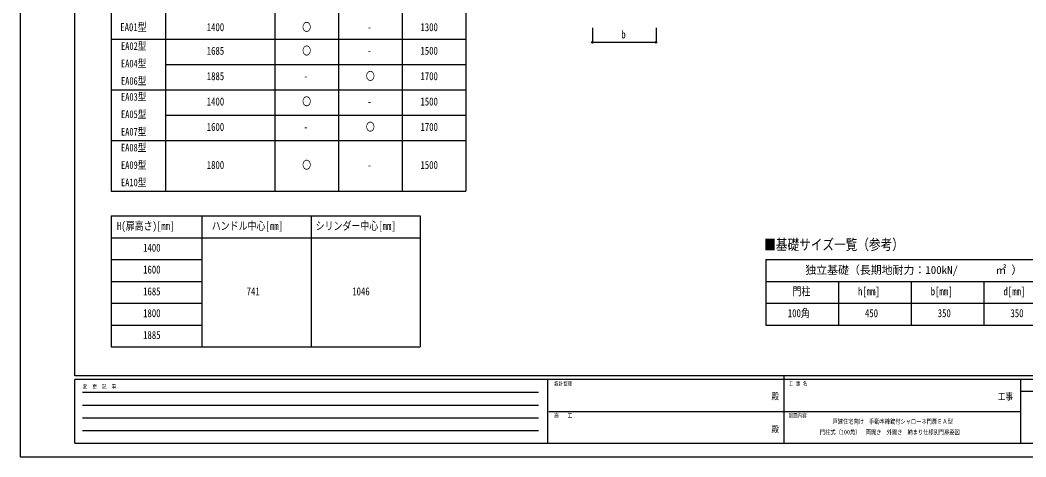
# Model space of a CAD drawing. Units: millimetres, scale not verified. Extents: x -4205 to 4205, y -2970 to 2970.
# Drawn here: x -4205 to 1325, y -2970 to -568 of the extents above; entities that cross this region are included whole.
import ezdxf
from ezdxf.enums import TextEntityAlignment as Align

# ---------------------------------------------------------------- set-up
doc = ezdxf.new("R2010")
doc.units = ezdxf.units.MM
doc.header["$LTSCALE"] = 10
doc.header["$PDMODE"] = 32
doc.header["$PDSIZE"] = 5
for name, color, linetype in [('0-1_USER1', 3, 'Continuous'), ('0-5_YKK_D', 6, 'Continuous'), ('0-6_YKK_ZWAK', 7, 'Continuous')]:
    doc.layers.add(name, color=color, linetype=linetype)
doc.styles.add('ＭＳ ゴシック', font='')
doc.styles.get('ＭＳ ゴシック').set_extended_font_data('MS Gothic')

msp = doc.modelspace()

# ---------------------------------------------------------------- linework, layer by layer
at = {"layer": '0-1_USER1'}
for p, q in [((-3705, -312.31), (-3705, -1509.63)), ((-3405, -312.31), (-3405, -1509.63)), ((-2805, -312.31), (-2805, -1509.63)), ((-2105, -312.31), (-2105, -1509.63)), ((-1755, -312.31), (-1755, -1509.63)), ((-2455, -432.31), (-2455, -1509.63)), ((-3705, -672.31), (-1755, -672.31)), ((-3405, -811.87), (-1755, -811.87)), ((-3705, -951.42), (-1755, -951.42)), ((-3405, -1090.97), (-1755, -1090.97)), ((-3705, -1230.53), (-1755, -1230.53)), ((-3705, -1509.63), (-1755, -1509.63)), ((-3705, -1645), (-2005, -1645)), ((-3705, -1645), (-3705, -2365)), ((-3205, -1645), (-3205, -2365)), ((-2605, -1645), (-2605, -2365)), ((-2005, -1645), (-2005, -2365)), ((-3705, -1765), (-2005, -1765)), ((-3705, -1885), (-3205, -1885)), ((-105, -1885), (1495, -1885)), ((-105, -1885), (-105, -2245)), ((-3705, -2005), (-3205, -2005)), ((-105, -2005), (1495, -2005)), ((295, -2005), (295, -2245)), ((695, -2005), (695, -2245)), ((1095, -2005), (1095, -2245)), ((-3705, -2125), (-3205, -2125)), ((-105, -2125), (1495, -2125)), ((-3705, -2245), (-3205, -2245)), ((-105, -2245), (1495, -2245)), ((-3705, -2365), (-2005, -2365))]:
    msp.add_line(p, q, dxfattribs=at)
at = {"layer": '0-5_YKK_D'}
for p, q in [((-1058, -610.45), (-1058, -691.45)), ((-708, -610.45), (-708, -691.45)), ((-1058, -690.45), (-708, -690.45))]:
    msp.add_line(p, q, dxfattribs=at)
for centre in [(-1058, -690.45), (-708, -690.45)]:
    msp.add_circle(centre, 4.25, dxfattribs=at)
at = {"layer": '0-6_YKK_ZWAK'}
for p, q in [((-3904.98, -2525), (-3904.98, 2775)), ((3895.02, -2525), (-3904.98, -2525)), ((-4.98, -2525), (-4.98, -2895)), ((-1304.98, -2545), (-3904.98, -2545)), ((-3904.98, -2895), (-3904.98, -2545)), ((-1304.98, -2545), (-1304.98, -2895)), ((-4.98, -2545), (-1304.98, -2545)), ((1295.02, -2545), (-4.98, -2545)), ((-3862.48, -2615), (-1354.98, -2615)), ((1985.02, -2610), (1295.02, -2610)), ((-3862.48, -2685), (-1354.98, -2685)), ((-3862.48, -2755), (-1354.98, -2755)), ((-1297.48, -2720), (-4.98, -2720)), ((-4.98, -2720), (1295.02, -2720)), ((-3862.48, -2825), (-1354.98, -2825)), ((-3904.98, -2895), (-1304.98, -2895)), ((-1304.98, -2895), (-4.98, -2895)), ((-4.98, -2895), (1295.02, -2895)), ((1295.02, -2895), (1985.02, -2895))]:
    msp.add_line(p, q, dxfattribs=at)
msp.add_lwpolyline([(-4205, -2970), (4205, -2970), (4205, 2970), (-4205, 2970)], close=True, dxfattribs=at)
msp.add_lwpolyline([(1985.02, -2545), (1295.02, -2545), (1295.02, -2895)], dxfattribs=at)
msp.add_point((-4.98, -2895), dxfattribs=at)

# ---------------------------------------------------------------- texts
at = {"layer": '0-1_USER1', "style": 'ＭＳ ゴシック', "width": 0.8}
for s, height, p in [('EA01型', 43.99, (-3654.2, -642.31)), ('1400', 43.99, (-3178.6, -642.31)), ('〇', 43.99, (-2654, -642.31)), ('1300', 43.99, (-2003.6, -642.31)), ('-', 43.99, (-2296, -642.31)), ('EA02型', 42.15, (-3650.04, -744.8)), ('1685', 43.99, (-3178.6, -772.09)), ('〇', 43.99, (-2654, -772.09)), ('1500', 43.99, (-2003.6, -772.09)), ('-', 43.99, (-2296, -772.09)), ('EA04型', 42.15, (-3650.04, -840.61)), ('EA06型', 42.15, (-3650.04, -936.42)), ('1885', 43.99, (-3178.6, -911.64)), ('-', 43.99, (-2646, -911.64)), ('〇', 43.99, (-2304, -911.64)), ('1700', 43.99, (-2003.6, -911.64)), ('EA03型', 42.15, (-3650.04, -1023.91)), ('1400', 43.99, (-3178.6, -1051.2)), ('〇', 43.99, (-2654, -1051.2)), ('1500', 43.99, (-2003.6, -1051.2)), ('-', 43.99, (-2296, -1051.2)), ('EA05型', 42.15, (-3650.04, -1119.72)), ('EA07型', 42.15, (-3650.04, -1215.53)), ('1600', 43.99, (-3178.6, -1190.75)), ('-', 43.99, (-2646, -1190.75)), ('〇', 43.99, (-2304, -1190.75)), ('1700', 43.99, (-2003.6, -1190.75)), ('EA08型', 42.15, (-3650.04, -1303.01)), ('EA09型', 42.15, (-3650.04, -1398.82)), ('1800', 43.99, (-3178.6, -1400.08)), ('〇', 43.99, (-2654, -1400.08)), ('-', 43.99, (-2296, -1400.08)), ('1500', 43.99, (-2003.6, -1400.08)), ('EA10型', 42.15, (-3650.04, -1494.63)), ('H(扉高さ)[mm]', 43.99, (-3672.6, -1735)), ('ハンドル中心[mm]', 43.99, (-3151.4, -1735)), ('シリンダー中心[mm]', 43.99, (-2580.2, -1735)), ('■基礎サイズ一覧（参考）', 58.65, (-113.53, -1849.42)), ('1400', 43.99, (-3528.6, -1855)), ('1600', 43.99, (-3528.6, -1975)), ('1685', 43.99, (-3528.6, -2095)), ('741', 43.99, (-2959.4, -2095)), ('1046', 43.99, (-2378.6, -2095)), ('門柱', 43.99, (42.2, -2095)), ('h[mm]', 43.99, (402.2, -2095)), ('b[mm]', 43.99, (802.2, -2095)), ('d[mm]', 43.99, (1202.2, -2095)), ('100角', 43.99, (16.6, -2215)), ('1800', 43.99, (-3528.6, -2215)), ('450', 43.99, (440.6, -2215)), ('350', 43.99, (840.6, -2215)), ('350', 43.99, (1240.6, -2215)), ('1885', 43.99, (-3528.6, -2335)), ('戸建住宅向け\u3000手動本締錠付シャローネ門扉ＥＡ型', 25.66, (262.35, -2795.83)), ('門柱式（100角）\u3000両開き\u3000外開き\u3000納まり仕様別門扉姿図', 25.66, (193.29, -2854.17))]:
    msp.add_text(s, height=height, dxfattribs=at).set_placement(p, align=Align.BOTTOM_LEFT)
at = {"layer": '0-1_USER1', "style": 'ＭＳ ゴシック'}
for s, p in [('独立基礎（長期地耐力：100kN/', (112.43, -1977.52)), ('㎡', (1158.32, -1977.52)), ('）', (1245.59, -1977.52))]:
    msp.add_text(s, height=43.99, dxfattribs=at).set_placement(p, align=Align.BOTTOM_LEFT)
at = {"layer": '0-5_YKK_D', "style": 'ＭＳ ゴシック', "width": 0.8}
msp.add_text('b', height=43.99, dxfattribs=at).set_placement((-899, -682.45), align=Align.BOTTOM_LEFT)
at = {"layer": '0-6_YKK_ZWAK', "style": 'ＭＳ ゴシック', "width": 0.8}
for s, height, p in [('変  更  記  事', 21.99, (-3861.31, -2600)), ('設計監理', 21.99, (-1268.31, -2585)), ('工 事 名', 21.99, (21.27, -2585)), ('殿', 36.66, (-73.67, -2665.83)), ('工事', 36.66, (1172.33, -2667.46)), ('施\u3000\u3000工', 21.99, (-1268.31, -2760)), ('図面内容', 21.99, (21.27, -2760)), ('殿', 36.66, (-73.67, -2845.83))]:
    msp.add_text(s, height=height, dxfattribs=at).set_placement(p, align=Align.BOTTOM_LEFT)

doc.saveas('drawing.dxf')
